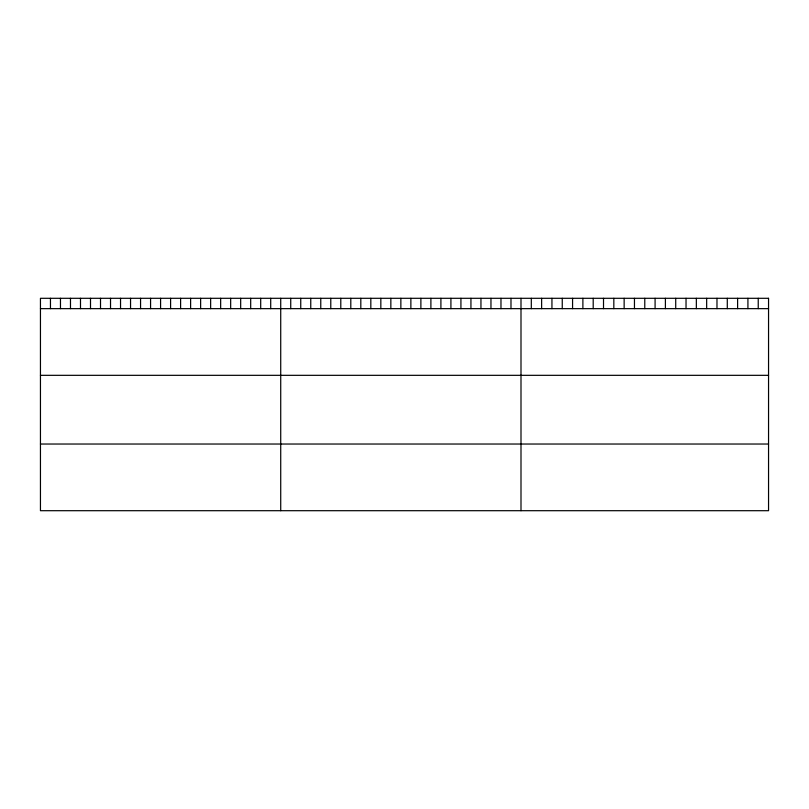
<?xml version="1.0" encoding="UTF-8"?>
<svg xmlns="http://www.w3.org/2000/svg" width="809" height="809" viewBox="0 0 809 809"><rect width="100%" height="100%" fill="white"/><g stroke="black" fill="none" stroke-linecap="round" stroke-linejoin="round"><path stroke-width="1.21" d="M40.45 308.644L768.55 308.644M40.45 375.325L768.55 375.325M40.45 444.03L768.55 444.03M758.235 298.299L758.235 308.644M747.921 298.299L747.921 308.644M737.606 298.299L737.606 308.644M727.291 298.299L727.291 308.644M716.976 298.299L716.976 308.644M706.661 298.299L706.661 308.644M696.347 298.299L696.347 308.644M686.032 298.299L686.032 308.644M675.717 298.299L675.717 308.644M665.403 298.299L665.403 308.644M655.088 298.299L655.088 308.644M644.773 298.299L644.773 308.644M634.458 298.299L634.458 308.644M624.144 298.299L624.144 308.644M613.829 298.299L613.829 308.644M603.514 298.299L603.514 308.644M593.199 298.299L593.199 308.644M582.885 298.299L582.885 308.644M572.57 298.299L572.57 308.644M562.255 298.299L562.255 308.644M551.94 298.299L551.94 308.644M541.625 298.299L541.625 308.644M531.311 298.299L531.311 308.644M520.996 298.299L520.996 510.701M510.985 298.299L510.985 308.644M500.973 298.299L500.973 308.644M490.962 298.299L490.962 308.644M480.951 298.299L480.951 308.644M470.939 298.299L470.939 308.644M460.928 298.299L460.928 308.644M450.916 298.299L450.916 308.644M440.905 298.299L440.905 308.644M430.894 298.299L430.894 308.644M420.882 298.299L420.882 308.644M410.871 298.299L410.871 308.644M400.859 298.299L400.859 308.644M390.848 298.299L390.848 308.644M380.837 298.299L380.837 308.644M370.825 298.299L370.825 308.644M360.814 298.299L360.814 308.644M350.803 298.299L350.803 308.644M340.791 298.299L340.791 308.644M330.78 298.299L330.78 308.644M320.768 298.299L320.768 308.644M310.757 298.299L310.757 308.644M300.746 298.299L300.746 308.644M290.734 298.299L290.734 308.644M280.723 298.299L280.723 510.701M270.712 298.299L270.712 308.644M260.7 298.299L260.7 308.644M250.689 298.299L250.689 308.644M240.678 298.299L240.678 308.644M230.666 298.299L230.666 308.644M220.655 298.299L220.655 308.644M210.643 298.299L210.643 308.644M200.632 298.299L200.632 308.644M190.621 298.299L190.621 308.644M180.609 298.299L180.609 308.644M170.598 298.299L170.598 308.644M160.587 298.299L160.587 308.644M150.575 298.299L150.575 308.644M140.564 298.299L140.564 308.644M130.552 298.299L130.552 308.644M120.541 298.299L120.541 308.644M110.53 298.299L110.53 308.644M100.518 298.299L100.518 308.644M90.507 298.299L90.507 308.644M80.495 298.299L80.495 308.644M70.484 298.299L70.484 308.644M60.473 298.299L60.473 308.644M50.461 298.299L50.461 308.644M768.55 298.299L40.45 298.299L40.45 510.701L768.55 510.701L768.55 298.299"/></g></svg>
